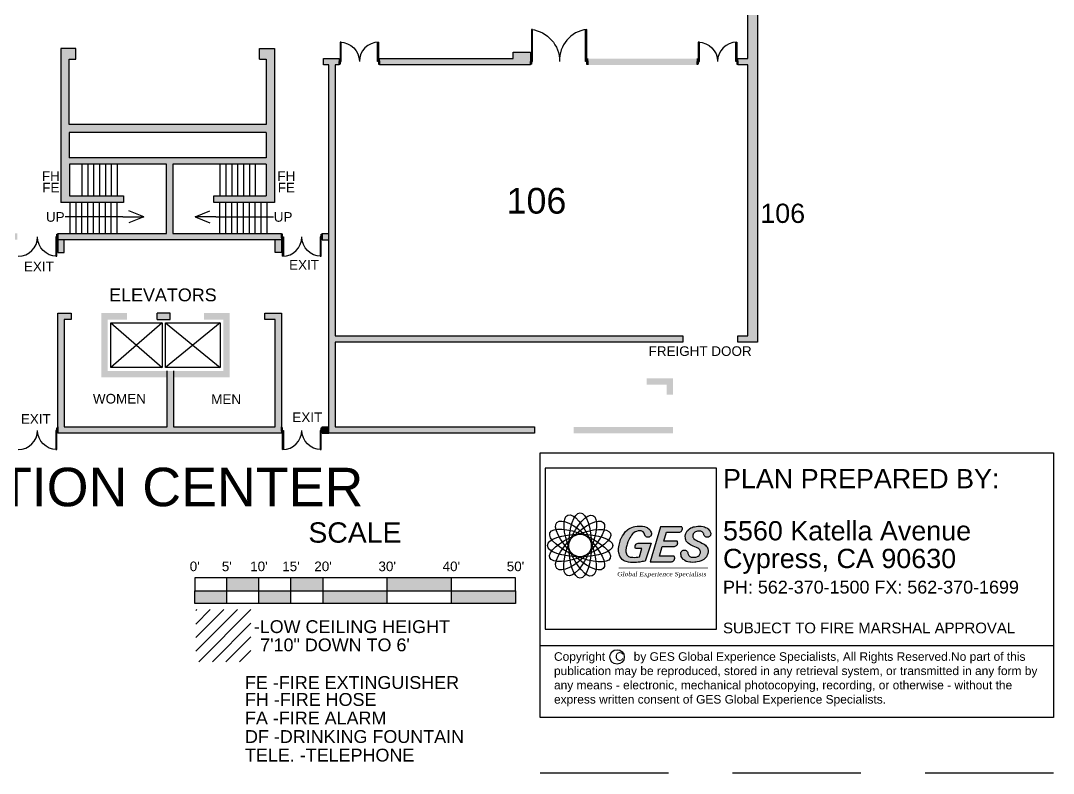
# Model space of a CAD drawing. Header units: inches. Extents: x 3140 to 6112, y 2443 to 6866.
# Drawn here: x 4180 to 6112, y 2443 to 3851 of the extents above; entities that cross this region are included whole.
import ezdxf
from ezdxf.enums import TextEntityAlignment as Align

# ---------------------------------------------------------------- set-up
doc = ezdxf.new("R2010")
doc.units = ezdxf.units.IN
doc.header["$LTSCALE"] = 100
doc.header["$MEASUREMENT"] = 0
doc.linetypes.add('DASHED', pattern=[0.75, 0.5, -0.25])
doc.layers.get('0').update_dxf_attribs({"linetype": 'CONTINUOUS'})
for name, color, linetype in [('bldg_airwall', 53, 'DASHED'), ('bldg_ch2', 201, 'CONTINUOUS'), ('bldg_doors', 9, 'CONTINUOUS'), ('bldg_fire', 240, 'CONTINUOUS'), ('bldg_ges', 94, 'CONTINUOUS'), ('bldg_stairs', 9, 'CONTINUOUS'), ('bldg_text', 94, 'CONTINUOUS'), ('bldg_title', 94, 'CONTINUOUS'), ('bldg_wallint', 9, 'CONTINUOUS'), ('bldg_wallintsol', 9, 'CONTINUOUS')]:
    doc.layers.add(name, color=color, linetype=linetype)
doc.styles.add('bldgtx18', font='ARIAL.TTF', dxfattribs={"height": 18})
doc.styles.add('bldgtx24', font='ARIAL.TTF', dxfattribs={"height": 24})
doc.styles.add('bldgtx36', font='ARIAL.TTF', dxfattribs={"height": 36})
doc.styles.add('bldgtx38', font='ARIAL.TTF', dxfattribs={"height": 38})
doc.styles.add('bldgtx48', font='ARIAL.TTF', dxfattribs={"height": 48})
doc.styles.add('Global', font='georgiai.TTF', dxfattribs={"oblique": 15, "height": 36})
doc.styles.add('showtx24', font='ARIAL.TTF', dxfattribs={"height": 24})
doc.styles.add('showtx48', font='ARIAL.TTF', dxfattribs={"height": 48})
doc.styles.add('showtx60', font='ARIAL.TTF', dxfattribs={"height": 60})

# ---------------------------------------------------------------- blocks, each defined once
blk = doc.blocks.new('ges_scale_ncp')
at = {"linetype": 'Continuous'}
for points in [[(-186.9, -67.8), (-246.9, -67.8), (-246.9, -91.8), (-186.9, -91.8)], [(-66.9, -67.8), (-126.9, -67.8), (-126.9, -91.8), (-66.9, -91.8)], [(173.1, -67.8), (53.1, -67.8), (53.1, -91.8), (173.1, -91.8)], [(-246.9, -91.8), (-306.9, -91.8), (-306.9, -115.8), (-246.9, -115.8)], [(-126.9, -91.8), (-186.9, -91.8), (-186.9, -115.8), (-126.9, -115.8)], [(53.1, -91.8), (-66.9, -91.8), (-66.9, -115.8), (53.1, -115.8)], [(293.1, -91.8), (173.1, -91.8), (173.1, -115.8), (293.1, -115.8)]]:
    blk.add_hatch(color=256, dxfattribs=at).paths.add_polyline_path(points)
for p, q in [((-306.9, -67.8), (-306.9, -91.8)), ((-246.9, -67.8), (-306.9, -67.8)), ((-246.9, -115.8), (-246.9, -67.8)), ((-186.9, -67.8), (-246.9, -67.8)), ((-186.9, -115.8), (-186.9, -67.8)), ((-126.9, -67.8), (-186.9, -67.8)), ((-126.9, -115.8), (-126.9, -67.8)), ((-66.9, -67.8), (-126.9, -67.8)), ((53.1, -67.8), (-66.9, -67.8)), ((-66.9, -115.8), (-66.9, -67.8)), ((53.1, -115.8), (53.1, -67.8)), ((173.1, -67.8), (53.1, -67.8)), ((293.1, -67.8), (173.1, -67.8)), ((173.1, -115.8), (173.1, -67.8)), ((293.1, -91.8), (293.1, -67.8)), ((-306.9, -91.8), (-246.9, -91.8)), ((-306.9, -115.8), (-306.9, -91.8)), ((-246.9, -91.8), (-186.9, -91.8)), ((-186.9, -91.8), (-126.9, -91.8)), ((-126.9, -91.8), (-66.9, -91.8)), ((-66.9, -91.8), (53.1, -91.8)), ((53.1, -91.8), (173.1, -91.8)), ((173.1, -91.8), (293.1, -91.8)), ((293.1, -91.8), (293.1, -115.8)), ((-246.9, -115.8), (-306.9, -115.8)), ((-186.9, -115.8), (-246.9, -115.8)), ((-126.9, -115.8), (-186.9, -115.8)), ((-66.9, -115.8), (-126.9, -115.8)), ((53.1, -115.8), (-66.9, -115.8)), ((173.1, -115.8), (53.1, -115.8)), ((293.1, -115.8), (173.1, -115.8))]:
    blk.add_line(p, q)
for s, height, style, p in [('SCALE', 38, 'bldgtx38', (-7.3, -1.8)), ("0'", 18, 'bldgtx18', (-306.9, -55.1)), ("5'", 18, 'bldgtx18', (-246.9, -55.1)), ("10'", 18, 'bldgtx18', (-186.9, -55.1)), ("15'", 18, 'bldgtx18', (-126.9, -55.1)), ("20'", 18, 'bldgtx18', (-66.9, -55.1)), ("30'", 18, 'bldgtx18', (53.1, -55.1)), ("40'", 18, 'bldgtx18', (173.1, -55.1)), ("50'", 18, 'bldgtx18', (293.1, -55.1))]:
    blk.add_text(s, height=height, dxfattribs=dict(style=style)).set_placement(p, align=Align.CENTER)
blk = doc.blocks.new('Ges_logo1')
for points in [[(196, 445.2), (194.7, 449.3), (192.9, 451.5), (191.2, 452.4), (189, 453.3), (186, 453.5), (183.3, 453.3), (180, 452.5), (177.8, 451.6), (175.4, 449.9), (173.3, 448.2), (171, 445.4), (169.4, 443), (167.8, 440.3), (165.8, 436.4), (164.2, 432.6), (162.8, 428.8), (161.9, 425.9), (161, 422.3), (160.6, 419.9), (160.4, 418.4), (160.4, 417.1), (160.4, 415.6), (160.5, 414.4), (160.7, 412.1), (161.4, 410.3), (162.2, 408.7), (162.9, 407.7), (163.9, 406.7), (165.5, 405.5), (167, 404.8), (168.6, 404.3), (171, 403.9), (173.4, 403.9), (175.7, 403.8), (179.5, 404), (182.7, 404.3), (185.6, 405.1), (190.4, 420.6), (178.6, 420.6), (177.9, 421.7), (177.6, 423), (177.6, 424.7), (177.9, 426), (178.4, 426.7), (179.6, 428.4), (180.5, 429), (181.7, 429.6), (183.2, 430.4), (207.5, 430.4), (196.4, 396.9), (193.6, 396.3), (191, 395.8), (186.7, 395.1), (183.1, 394.6), (180.3, 394.3), (176.3, 394), (173.1, 394), (169, 394.2), (165.5, 394.6), (161.1, 395.9), (158.5, 396.9), (156.1, 398.1), (153.6, 400), (151.6, 402.1), (150.1, 404.3), (149.1, 406), (148.3, 407.7), (147.6, 410.2), (147.1, 412), (146.7, 415.3), (146.6, 417.6), (146.7, 420.1), (147.1, 423.8), (147.6, 426.4), (148.2, 429.1), (149, 431.8), (149.7, 434.4), (150.6, 437), (151.7, 439.7), (152.2, 440.5), (154.3, 444.3), (156.3, 447.4), (158.3, 450.3), (159.9, 451.9), (162.5, 454.4), (164.1, 455.7), (166.1, 457.1), (168.3, 458.3), (171.5, 459.7), (174.5, 460.8), (177.4, 461.5), (181.2, 462), (183.9, 462.3), (187.8, 462.4), (191.5, 462), (195.2, 461.3), (198.2, 460.4), (200, 459.5), (201.7, 458.6), (203.5, 457.1), (204.7, 455.8), (205.8, 454.4), (206.7, 452.8), (207.6, 450.8), (208, 449.2), (208.2, 448), (208.1, 446.7), (207.9, 445.8), (207.5, 444.8), (207.1, 444.3), (206.2, 443.1), (205.6, 442.6), (204.8, 442.1), (204.1, 441.7), (203, 441.5), (201.7, 441.4), (200.6, 441.5), (199.4, 441.7), (198.5, 442.1), (197.6, 442.8), (196.8, 443.5), (196.2, 444.5), (196.1, 445)], [(264.8, 461.1), (225, 461.1), (205.8, 395.4), (245.6, 395.4), (247.1, 395.8), (247.9, 396.2), (249.4, 397.2), (250.2, 398.2), (250.8, 399), (251.2, 399.5), (251.4, 400.3), (251.6, 401), (251.7, 401.7), (251.8, 402.2), (251.7, 402.9), (251.5, 403.9), (251.3, 404.8), (250.9, 405.4), (250.7, 405.9), (223.1, 405.9), (228.4, 424.3), (251.2, 424.3), (252.7, 424.5), (254, 425.1), (254.9, 425.8), (255.8, 426.7), (256.3, 427.3), (256.8, 428.1), (257.2, 429.2), (257.4, 430.7), (257.2, 431.8), (257, 432.7), (256.7, 433.4), (256.3, 434), (231.4, 434), (236.2, 450.7), (260.3, 450.7), (261.4, 451), (262.4, 451.4), (263.6, 452.2), (264.3, 453.1), (265.3, 454.3), (265.9, 455.4), (266.1, 457), (266.1, 458.4), (265.7, 459.6), (265.3, 460.4), (265, 460.8)], [(305.6, 448.3), (305, 449.7), (304, 450.7), (302.8, 451.6), (301.8, 452.1), (300.4, 452.6), (299.1, 453), (296.9, 453), (294.4, 452.9), (292.4, 452.4), (290.4, 451.7), (289.4, 451.1), (288.6, 450.4), (288.1, 449.9), (286.9, 448.7), (286.4, 447.7), (286, 446.8), (285.8, 446), (285.6, 445.2), (285.5, 444), (285.5, 443.2), (285.7, 441.6), (286, 440.8), (286.7, 439.7), (287.8, 438.5), (290.5, 436.7), (293.3, 435.1), (295.1, 434.2), (299.8, 432), (302.7, 430.4), (306.8, 428.2), (309.3, 426.6), (310.8, 425), (312.3, 423.4), (313.2, 421.5), (313.9, 419.7), (314.2, 416.6), (314.1, 414), (313.6, 411.2), (312.9, 409), (311.9, 406.5), (311, 404.9), (309.5, 403), (307.9, 401.4), (306.1, 400), (304, 398.7), (301.1, 397.2), (297.2, 395.9), (293.8, 395.2), (291.4, 394.8), (289.4, 394.7), (285.8, 394.5), (282, 394.6), (279.7, 394.8), (276.3, 395.4), (273.4, 396.4), (270.7, 397.8), (269.3, 398.9), (267.8, 400), (266.7, 401.1), (265, 403.6), (264.1, 405.6), (263.5, 407.8), (263, 410.1), (263.1, 412.3), (264, 414), (265.2, 415.6), (266.3, 416.4), (267.7, 417), (269.5, 417.4), (270.9, 417.2), (272.1, 417), (273.4, 416.5), (274.5, 415.7), (275.1, 415), (275.8, 414.1), (276.1, 413.2), (276.3, 411.9), (276.4, 410.9), (276.7, 409.8), (277.3, 408.5), (278.1, 407.3), (279.1, 406.3), (280.1, 405.7), (281.1, 405.1), (282.6, 404.5), (284, 404.3), (286.6, 404.2), (289.2, 404.2), (291.2, 404.5), (293.1, 404.9), (294.6, 405.5), (295.9, 406.2), (297.2, 407.4), (298.3, 408.5), (299, 409.5), (299.6, 411.1), (299.9, 412.1), (299.9, 413.4), (299.9, 414.7), (299.6, 416), (298.5, 418), (296.7, 419.5), (294.7, 420.8), (292.2, 422.2), (289.2, 423.6), (286.5, 425), (284, 426.2), (281.2, 427.5), (279.2, 428.7), (277.1, 430.3), (275.1, 432.1), (273.4, 434.2), (272.4, 436.4), (271.7, 438.7), (271.6, 439.9), (271.5, 443.7), (272, 446.7), (272.5, 448.3), (273.7, 451.2), (275.1, 453.3), (276.6, 454.9), (277.7, 455.9), (279.1, 457.1), (281.7, 458.8), (284.2, 459.9), (286.5, 460.7), (288.6, 461.1), (291.8, 461.8), (294.8, 462.1), (298.5, 462.1), (301.3, 461.9), (304.7, 461.4), (307.5, 460.7), (309.3, 459.9), (311.5, 458.8), (313.2, 457.9), (314.4, 456.9), (315.7, 455.6), (316.6, 454.4), (317.7, 452.8), (318.3, 451.6), (318.8, 450.2), (319, 448.8), (319.1, 447.8), (319.1, 447), (318.9, 446.2), (318.4, 444.9), (317.8, 444.1), (317.3, 443.6), (316.6, 442.9), (315.7, 442.3), (314.9, 441.9), (313.9, 441.6), (312.6, 441.6), (311.3, 441.6), (310.4, 441.7), (309.1, 442.3), (308, 443.3), (306.9, 444.6), (306.3, 446), (305.9, 447.6)]]:
    blk.add_hatch(color=256).paths.add_polyline_path(points)
for p, q in [((0, 239.3), (960, 239.3)), ((240, 0), (0, 0)), ((600, 0), (360, 0)), ((960, 0), (720, 0))]:
    blk.add_line(p, q)
for points in [[(0, 599.4), (960, 599.4), (960, 104.4), (0, 104.4)], [(9.4, 269.6), (330.2, 269.6), (330.2, 570.5), (9.4, 570.5)], [(196, 445.2), (194.7, 449.3), (192.9, 451.5), (191.2, 452.4), (189, 453.3), (186, 453.5), (183.3, 453.3), (180, 452.5), (177.8, 451.6), (175.4, 449.9), (173.3, 448.2), (171, 445.4), (169.4, 443), (167.8, 440.3), (165.8, 436.4), (164.2, 432.6), (162.8, 428.8), (161.9, 425.9), (161, 422.3), (160.6, 419.9), (160.4, 418.4), (160.4, 417.1), (160.4, 415.6), (160.5, 414.4), (160.7, 412.1), (161.4, 410.3), (162.2, 408.7), (162.9, 407.7), (163.9, 406.7), (165.5, 405.5), (167, 404.8), (168.6, 404.3), (171, 403.9), (173.4, 403.9), (175.7, 403.8), (179.5, 404), (182.7, 404.3), (185.6, 405.1), (190.4, 420.6), (178.6, 420.6), (177.9, 421.7), (177.6, 423), (177.6, 424.7), (177.9, 426), (178.4, 426.7), (179.6, 428.4), (180.5, 429), (181.7, 429.6), (183.2, 430.4), (207.5, 430.4), (196.4, 396.9), (193.6, 396.3), (191, 395.8), (186.7, 395.1), (183.1, 394.6), (180.3, 394.3), (176.3, 394), (173.1, 394), (169, 394.2), (165.5, 394.6), (161.1, 395.9), (158.5, 396.9), (156.1, 398.1), (153.6, 400), (151.6, 402.1), (150.1, 404.3), (149.1, 406), (148.3, 407.7), (147.6, 410.2), (147.1, 412), (146.7, 415.3), (146.6, 417.6), (146.7, 420.1), (147.1, 423.8), (147.6, 426.4), (148.2, 429.1), (149, 431.8), (149.7, 434.4), (150.6, 437), (151.7, 439.7), (152.2, 440.5), (154.3, 444.3), (156.3, 447.4), (158.3, 450.3), (159.9, 451.9), (162.5, 454.4), (164.1, 455.7), (166.1, 457.1), (168.3, 458.3), (171.5, 459.7), (174.5, 460.8), (177.4, 461.5), (181.2, 462), (183.9, 462.3), (187.8, 462.4), (191.5, 462), (195.2, 461.3), (198.2, 460.4), (200, 459.5), (201.7, 458.6), (203.5, 457.1), (204.7, 455.8), (205.8, 454.4), (206.7, 452.8), (207.6, 450.8), (208, 449.2), (208.2, 448), (208.1, 446.7), (207.9, 445.8), (207.5, 444.8), (207.1, 444.3), (206.2, 443.1), (205.6, 442.6), (204.8, 442.1), (204.1, 441.7), (203, 441.5), (201.7, 441.4), (200.6, 441.5), (199.4, 441.7), (198.5, 442.1), (197.6, 442.8), (196.8, 443.5), (196.2, 444.5), (196.1, 445)], [(264.8, 461.1), (225, 461.1), (205.8, 395.4), (245.6, 395.4), (247.1, 395.8), (247.9, 396.2), (249.4, 397.2), (250.2, 398.2), (250.8, 399), (251.2, 399.5), (251.4, 400.3), (251.6, 401), (251.7, 401.7), (251.8, 402.2), (251.7, 402.9), (251.5, 403.9), (251.3, 404.8), (250.9, 405.4), (250.7, 405.9), (223.1, 405.9), (228.4, 424.3), (251.2, 424.3), (252.7, 424.5), (254, 425.1), (254.9, 425.8), (255.8, 426.7), (256.3, 427.3), (256.8, 428.1), (257.2, 429.2), (257.4, 430.7), (257.2, 431.8), (257, 432.7), (256.7, 433.4), (256.3, 434), (231.4, 434), (236.2, 450.7), (260.3, 450.7), (261.4, 451), (262.4, 451.4), (263.6, 452.2), (264.3, 453.1), (265.3, 454.3), (265.9, 455.4), (266.1, 457), (266.1, 458.4), (265.7, 459.6), (265.3, 460.4), (265, 460.8)], [(305.6, 448.3), (305, 449.7), (304, 450.7), (302.8, 451.6), (301.8, 452.1), (300.4, 452.6), (299.1, 453), (296.9, 453), (294.4, 452.9), (292.4, 452.4), (290.4, 451.7), (289.4, 451.1), (288.6, 450.4), (288.1, 449.9), (286.9, 448.7), (286.4, 447.7), (286, 446.8), (285.8, 446), (285.6, 445.2), (285.5, 444), (285.5, 443.2), (285.7, 441.6), (286, 440.8), (286.7, 439.7), (287.8, 438.5), (290.5, 436.7), (293.3, 435.1), (295.1, 434.2), (299.8, 432), (302.7, 430.4), (306.8, 428.2), (309.3, 426.6), (310.8, 425), (312.3, 423.4), (313.2, 421.5), (313.9, 419.7), (314.2, 416.6), (314.1, 414), (313.6, 411.2), (312.9, 409), (311.9, 406.5), (311, 404.9), (309.5, 403), (307.9, 401.4), (306.1, 400), (304, 398.7), (301.1, 397.2), (297.2, 395.9), (293.8, 395.2), (291.4, 394.8), (289.4, 394.7), (285.8, 394.5), (282, 394.6), (279.7, 394.8), (276.3, 395.4), (273.4, 396.4), (270.7, 397.8), (269.3, 398.9), (267.8, 400), (266.7, 401.1), (265, 403.6), (264.1, 405.6), (263.5, 407.8), (263, 410.1), (263.1, 412.3), (264, 414), (265.2, 415.6), (266.3, 416.4), (267.7, 417), (269.5, 417.4), (270.9, 417.2), (272.1, 417), (273.4, 416.5), (274.5, 415.7), (275.1, 415), (275.8, 414.1), (276.1, 413.2), (276.3, 411.9), (276.4, 410.9), (276.7, 409.8), (277.3, 408.5), (278.1, 407.3), (279.1, 406.3), (280.1, 405.7), (281.1, 405.1), (282.6, 404.5), (284, 404.3), (286.6, 404.2), (289.2, 404.2), (291.2, 404.5), (293.1, 404.9), (294.6, 405.5), (295.9, 406.2), (297.2, 407.4), (298.3, 408.5), (299, 409.5), (299.6, 411.1), (299.9, 412.1), (299.9, 413.4), (299.9, 414.7), (299.6, 416), (298.5, 418), (296.7, 419.5), (294.7, 420.8), (292.2, 422.2), (289.2, 423.6), (286.5, 425), (284, 426.2), (281.2, 427.5), (279.2, 428.7), (277.1, 430.3), (275.1, 432.1), (273.4, 434.2), (272.4, 436.4), (271.7, 438.7), (271.6, 439.9), (271.5, 443.7), (272, 446.7), (272.5, 448.3), (273.7, 451.2), (275.1, 453.3), (276.6, 454.9), (277.7, 455.9), (279.1, 457.1), (281.7, 458.8), (284.2, 459.9), (286.5, 460.7), (288.6, 461.1), (291.8, 461.8), (294.8, 462.1), (298.5, 462.1), (301.3, 461.9), (304.7, 461.4), (307.5, 460.7), (309.3, 459.9), (311.5, 458.8), (313.2, 457.9), (314.4, 456.9), (315.7, 455.6), (316.6, 454.4), (317.7, 452.8), (318.3, 451.6), (318.8, 450.2), (319, 448.8), (319.1, 447.8), (319.1, 447), (318.9, 446.2), (318.4, 444.9), (317.8, 444.1), (317.3, 443.6), (316.6, 442.9), (315.7, 442.3), (314.9, 441.9), (313.9, 441.6), (312.6, 441.6), (311.3, 441.6), (310.4, 441.7), (309.1, 442.3), (308, 443.3), (306.9, 444.6), (306.3, 446), (305.9, 447.6)]]:
    blk.add_lwpolyline(points, close=True)
at = {"const_width": 1, "flags": 128}
blk.add_lwpolyline([(147.1, 384), (313.7, 384)], dxfattribs=at)
blk.add_circle((143.9, 217.7), 13.5)
for major_axis in [(-23.9, -56.3), (22.9, -56.8), (0, 61.2), (-43.3, 43.3), (-43.3, 43.3), (-43.3, -43.3), (-61.2, 0), (-61.2, 0), (-56.8, -22.9), (-56.3, 23.9)]:
    blk.add_ellipse((74.7, 426), major_axis=major_axis, ratio=0.343963)
at = {"style": 'showtx48'}
for s, height, p in [('PLAN PREPARED BY:', 36, (342.1, 533)), ('5560 Katella Avenue', 36, (342.1, 435.6)), ('Cypress, CA 90630', 36, (342.1, 383.8)), ('PH: 562-370-1500 FX: 562-370-1699', 24, (342.1, 336.2)), ('SUBJECT TO FIRE MARSHAL APPROVAL', 20, (342.1, 261.8))]:
    blk.add_text(s, height=height, dxfattribs=at).set_placement(p)
at = {"style": 'Global', "oblique": 10, "width": 1.15}
blk.add_text('Global Experience Specialists', height=8, dxfattribs=at).set_placement((227, 372.6), align=Align.MIDDLE_CENTER)
at = {"insert": (25.9, 226.4), "char_height": 16, "width": 922.496, "attachment_point": 1, "style": 'showtx24'}
blk.add_mtext('Copyright   C   by GES Global Experience Specialists, All Rights Reserved.No part of this publication may be reproduced, stored in any retrieval system, or transmitted in any form by any means - electronic, mechanical photocopying, recording, or otherwise - without the express written consent of GES Global Experience Specialists.', dxfattribs=at)

msp = doc.modelspace()

# ---------------------------------------------------------------- hatches: boundary and pattern name
at = {"layer": 'bldg_ch2', "linetype": 'Continuous'}
h = msp.add_hatch(dxfattribs=at)
h.set_pattern_fill('ANSI31', color=256, scale=144, angle=360, style=0)
h.set_pattern_definition([(45, (1696.586, -673.605), (-12.72792, 12.72792), [])])
h.paths.add_polyline_path([(4507.4, 2652), (4610.8, 2652), (4610.8, 2750), (4507.4, 2750)])
at = {"layer": 'bldg_wallintsol'}
for points in [[(5540.3, 4801.9), (5540.3, 4157.3), (5540.4, 4138.4), (5540.3, 4138.4), (5540.3, 4126.4), (5540.4, 4126.4), (5540.3, 3922.5), (5540.3, 3780), (5521.6, 3780), (5521.6, 3768), (5540.3, 3768), (5540.3, 3261.6), (5521.4, 3261.6), (5521.4, 3249.6), (5558.4, 3249.6), (5558.4, 3774), (5558.4, 4813.9), (3370.9, 4813.9), (3370.9, 4353.1), (3370.9, 4277.4), (3296.8, 4277.4), (3296.8, 4252.9), (3370.9, 4252.9), (3370.9, 4233.3), (3382.9, 4233.3), (3382.9, 4270.4), (3392.3, 4270.4), (3392.3, 4276.3), (3392.3, 4282.4), (3382.9, 4282.4), (3382.9, 4347.1), (3382.9, 4801.9)], [(5133.4, 3780), (5133.4, 3792), (5101, 3792), (5101, 3780), (4851.5, 3780), (4851.5, 3768), (5133.4, 3768)], [(4775.5, 3780), (4762.2, 3780), (4746.3, 3780), (4746.3, 3768), (4756.2, 3768), (4756.2, 3255.6), (4756.2, 3079.4), (5141, 3079.4), (5141, 3091.4), (4768.2, 3091.4), (4768.2, 3249.6), (5418.8, 3249.6), (5418.8, 3261.6), (4768.2, 3261.6), (4768.2, 3768), (4775.5, 3768)], [(5445.6, 3780), (5240.7, 3780), (5240.7, 3768), (5445.6, 3768)], [(4667.9, 3091.4), (4667.9, 3304.1), (4636.5, 3304.1), (4636.5, 3292.1), (4655.9, 3292.1), (4655.9, 3091.4), (4465.8, 3091.4), (4465.8, 3184.1), (4453.8, 3184.1), (4453.8, 3091.4), (4261.3, 3091.4), (4261.3, 3292.1), (4274.7, 3292.1), (4274.7, 3304.1), (4249.3, 3304.1), (4249.3, 3089.8), (4249.5, 3089.8), (4249.5, 3079.4), (4459.8, 3079.4), (4667.9, 3079.4)], [(4459.5, 3304.1), (4435, 3304.1), (4435, 3292.1), (4459.5, 3292.1)], [(4756.2, 3091.4), (4743.9, 3091.4), (4743.9, 3079.4), (4756.2, 3079.4)]]:
    msp.add_hatch(color=256, dxfattribs=at).paths.add_polyline_path(points)
h = msp.add_hatch(color=256, dxfattribs=at)
h.paths.add_polyline_path([(4654.9, 3798.9), (4626.9, 3798.9), (4626.9, 3778.9), (4638.9, 3778.9), (4638.9, 3656.9), (4270.9, 3656.9), (4270.9, 3778.9), (4282.9, 3778.9), (4282.9, 3798.9), (4254.9, 3798.9), (4254.9, 3511.1), (4372.1, 3511.1), (4372.1, 3523.1), (4271.4, 3523.1), (4271.4, 3582.6), (4452.9, 3582.6), (4452.9, 3453.1), (4249.5, 3453.1), (4249.5, 3441.1), (4667.9, 3441.1), (4667.9, 3453.1), (4661.9, 3453.1), (4464.9, 3453.1), (4464.9, 3582.6), (4638.9, 3582.6), (4638.9, 3523.1), (4541.3, 3523.1), (4541.3, 3511.1), (4654.9, 3511.1)])
h.paths.add_polyline_path([(4638.9, 3594.6), (4270.9, 3594.6), (4270.9, 3641.5), (4638.9, 3641.5)], flags=16)
h = msp.add_hatch(color=256, dxfattribs=at)
h.paths.add_polyline_path([(4261.5, 3441.1), (4249.5, 3441.1), (4249.5, 3417.1), (4261.5, 3417.1)])
h.paths.add_polyline_path([(4173.5, 3453.1), (4164.4, 3453.1), (4164.4, 3441.1), (4173.5, 3441.1)])
h = msp.add_hatch(color=256, dxfattribs=at)
h.paths.add_polyline_path([(4756.2, 3453.1), (4743.9, 3453.1), (4743.9, 3441.1), (4756.2, 3441.1)])
h.paths.add_polyline_path([(4667.9, 3441.1), (4655.9, 3441.1), (4655.9, 3417.1), (4667.9, 3417.1)])
at = {"layer": 'bldg_wallintsol', "linetype": 'Continuous'}
msp.add_hatch(color=256, dxfattribs=at).paths.add_polyline_path([(4330.9, 3184.1), (4450.9, 3184.1), (4570.9, 3184.1), (4570.9, 3304.1), (4522.9, 3304.1), (4522.9, 3292.1), (4558.9, 3292.1), (4558.9, 3196.1), (4342.9, 3196.1), (4342.9, 3292.1), (4378.9, 3292.1), (4378.9, 3304.1), (4330.9, 3304.1)])
at = {"layer": 'bldg_wallintsol'}
h = msp.add_hatch(color=256, dxfattribs=at)
h.paths.add_polyline_path([(5400.4, 3182.2), (5351.2, 3182.2), (5351.2, 3170.2), (5388.4, 3170.2), (5388.4, 3151.7), (5400.4, 3151.7)])
h.paths.add_polyline_path([(5400.4, 3091.4), (5214.5, 3091.4), (5214.5, 3079.4), (5400.4, 3079.4)])

# ---------------------------------------------------------------- linework, layer by layer
at = {"layer": 'bldg_doors'}
for p, q in [((5137.4, 3834.6), (5135.4, 3834.6)), ((5135.4, 3834.6), (5135.4, 3774.6)), ((5137.4, 3774.6), (5137.4, 3834.6)), ((5236.7, 3774.6), (5236.7, 3834.6)), ((5236.7, 3834.6), (5238.7, 3834.6)), ((5238.7, 3834.6), (5238.7, 3774.6)), ((4779.5, 3810.6), (4777.5, 3810.6)), ((4777.5, 3810.6), (4777.5, 3774.6)), ((4779.5, 3774.6), (4779.5, 3810.6)), ((4847.5, 3774.6), (4847.5, 3810.6)), ((4847.5, 3810.6), (4849.5, 3810.6)), ((4849.5, 3810.6), (4849.5, 3774.6)), ((5449.6, 3810.6), (5447.6, 3810.6)), ((5447.6, 3810.6), (5447.6, 3774.6)), ((5449.6, 3774.6), (5449.6, 3810.6)), ((5517.6, 3774.6), (5517.6, 3810.6)), ((5517.6, 3810.6), (5519.6, 3810.6)), ((5519.6, 3810.6), (5519.6, 3774.6)), ((4775.5, 3769.6), (4775.5, 3774.6)), ((4775.5, 3774.6), (4777.5, 3774.6)), ((4777.5, 3769.6), (4775.5, 3769.6)), ((4777.5, 3774.6), (4777.5, 3769.6)), ((4777.5, 3774.6), (4779.5, 3774.6)), ((4849.5, 3774.6), (4847.5, 3774.6)), ((4851.5, 3774.6), (4849.5, 3774.6)), ((4849.5, 3774.6), (4849.5, 3769.6)), ((4849.5, 3769.6), (4851.5, 3769.6)), ((4851.5, 3769.6), (4851.5, 3774.6)), ((5133.4, 3769.6), (5133.4, 3774.6)), ((5133.4, 3774.6), (5135.4, 3774.6)), ((5135.4, 3769.6), (5133.4, 3769.6)), ((5135.4, 3774.6), (5135.4, 3769.6)), ((5135.4, 3774.6), (5137.4, 3774.6)), ((5238.7, 3774.6), (5236.7, 3774.6)), ((5240.7, 3774.6), (5238.7, 3774.6)), ((5238.7, 3774.6), (5238.7, 3769.6)), ((5238.7, 3769.6), (5240.7, 3769.6)), ((5240.7, 3769.6), (5240.7, 3774.6)), ((5445.6, 3769.6), (5445.6, 3774.6)), ((5445.6, 3774.6), (5447.6, 3774.6)), ((5447.6, 3769.6), (5445.6, 3769.6)), ((5447.6, 3774.6), (5447.6, 3769.6)), ((5447.6, 3774.6), (5449.6, 3774.6)), ((5519.6, 3774.6), (5517.6, 3774.6)), ((5521.6, 3774.6), (5519.6, 3774.6)), ((5519.6, 3774.6), (5519.6, 3769.6)), ((5519.6, 3769.6), (5521.6, 3769.6)), ((5521.6, 3769.6), (5521.6, 3774.6)), ((4247.5, 3446.5), (4245.5, 3446.5)), ((4245.5, 3446.5), (4245.5, 3410.5)), ((4247.5, 3451.5), (4249.5, 3451.5)), ((4247.5, 3446.5), (4247.5, 3451.5)), ((4249.5, 3446.5), (4247.5, 3446.5)), ((4247.5, 3410.5), (4247.5, 3446.5)), ((4249.5, 3451.5), (4249.5, 3446.5)), ((4249.5, 3451.5), (4249.5, 3446.5)), ((4669.9, 3451.5), (4667.9, 3451.5)), ((4667.9, 3451.5), (4667.9, 3446.5)), ((4667.9, 3446.5), (4669.9, 3446.5)), ((4669.9, 3446.5), (4669.9, 3451.5)), ((4669.9, 3446.5), (4671.9, 3446.5)), ((4669.9, 3410.5), (4669.9, 3446.5)), ((4671.9, 3446.5), (4671.9, 3410.5)), ((4741.9, 3446.5), (4739.9, 3446.5)), ((4739.9, 3446.5), (4739.9, 3410.5)), ((4741.9, 3451.5), (4743.9, 3451.5)), ((4741.9, 3446.5), (4741.9, 3451.5)), ((4743.9, 3446.5), (4741.9, 3446.5)), ((4741.9, 3410.5), (4741.9, 3446.5)), ((4743.9, 3451.5), (4743.9, 3446.5)), ((4743.9, 3451.5), (4743.9, 3446.5)), ((4245.5, 3410.5), (4247.5, 3410.5)), ((4671.9, 3410.5), (4669.9, 3410.5)), ((4739.9, 3410.5), (4741.9, 3410.5)), ((4247.5, 3084.8), (4245.5, 3084.8)), ((4245.5, 3084.8), (4245.5, 3048.8)), ((4247.5, 3089.8), (4249.5, 3089.8)), ((4247.5, 3084.8), (4247.5, 3089.8)), ((4249.5, 3084.8), (4247.5, 3084.8)), ((4247.5, 3048.8), (4247.5, 3084.8)), ((4249.5, 3089.8), (4249.5, 3084.8)), ((4249.5, 3089.8), (4249.5, 3084.8)), ((4669.9, 3089.8), (4667.9, 3089.8)), ((4667.9, 3089.8), (4667.9, 3084.8)), ((4667.9, 3084.8), (4669.9, 3084.8)), ((4669.9, 3084.8), (4669.9, 3089.8)), ((4669.9, 3084.8), (4671.9, 3084.8)), ((4669.9, 3048.8), (4669.9, 3084.8)), ((4671.9, 3084.8), (4671.9, 3048.8)), ((4741.9, 3084.8), (4739.9, 3084.8)), ((4739.9, 3084.8), (4739.9, 3048.8)), ((4741.9, 3089.8), (4743.9, 3089.8)), ((4741.9, 3084.8), (4741.9, 3089.8)), ((4743.9, 3084.8), (4741.9, 3084.8)), ((4741.9, 3048.8), (4741.9, 3084.8)), ((4743.9, 3089.8), (4743.9, 3084.8)), ((4743.9, 3089.8), (4743.9, 3084.8)), ((4245.5, 3048.8), (4247.5, 3048.8)), ((4671.9, 3048.8), (4669.9, 3048.8)), ((4739.9, 3048.8), (4741.9, 3048.8))]:
    msp.add_line(p, q, dxfattribs=at)
at = {"layer": 'bldg_doors', "extrusion": (0, 0, -1)}
for centre, radius, start, end in [((-5128, 3774.9), 60.1, 97.0674, 180.3394), ((-4777.5, 3774.6), 36, 90, 180), ((-5447.6, 3774.6), 36, 90, 180), ((-4247.5, 3446.5), 36, 270, 0), ((-4741.9, 3446.5), 36, 270, 0), ((-4247.5, 3084.8), 36, 270, 0), ((-4741.9, 3084.8), 36, 270, 0)]:
    msp.add_arc(centre, radius, start, end, dxfattribs=at)
at = {"layer": 'bldg_doors'}
for centre, radius, start, end in [((5246.2, 3776.9), 58.2, 97.3523, 182.2941), ((4849.5, 3774.6), 36, 90, 180), ((5519.6, 3774.6), 36, 90, 180), ((4175.5, 3446.5), 36, 270, 0), ((4669.9, 3446.5), 36, 270, 0), ((4175.5, 3084.8), 36, 270, 0), ((4669.9, 3084.8), 36, 270, 0)]:
    msp.add_arc(centre, radius, start, end, dxfattribs=at)
at = {"layer": 'bldg_stairs'}
for p, q in [((4294.5, 3582.6), (4294.5, 3523.1)), ((4305.5, 3582.6), (4305.5, 3523.1)), ((4316.5, 3582.6), (4316.5, 3523.1)), ((4327.5, 3582.6), (4327.5, 3523.1)), ((4338.5, 3582.6), (4338.5, 3523.1)), ((4349.5, 3582.6), (4349.5, 3523.1)), ((4360.5, 3582.6), (4360.5, 3523.1)), ((4552.8, 3582.6), (4552.8, 3523.1)), ((4563.8, 3582.6), (4563.8, 3523.1)), ((4574.8, 3582.6), (4574.8, 3523.1)), ((4585.8, 3582.6), (4585.8, 3523.1)), ((4596.8, 3582.6), (4596.8, 3523.1)), ((4607.8, 3582.6), (4607.8, 3523.1)), ((4618.8, 3582.6), (4618.8, 3523.1)), ((4272.5, 3453.1), (4272.5, 3511.1)), ((4283.5, 3453.1), (4283.5, 3511.1)), ((4294.5, 3453.1), (4294.5, 3511.1)), ((4305.5, 3453.1), (4305.5, 3511.1)), ((4316.5, 3453.1), (4316.5, 3511.1)), ((4327.5, 3453.1), (4327.5, 3511.1)), ((4338.5, 3453.1), (4338.5, 3511.1)), ((4349.5, 3453.1), (4349.5, 3511.1)), ((4360.5, 3453.1), (4360.5, 3511.1)), ((4552.8, 3453.1), (4552.8, 3511.1)), ((4563.8, 3453.1), (4563.8, 3511.1)), ((4574.8, 3453.1), (4574.8, 3511.1)), ((4585.8, 3453.1), (4585.8, 3511.1)), ((4596.8, 3453.1), (4596.8, 3511.1)), ((4607.8, 3453.1), (4607.8, 3511.1)), ((4618.8, 3453.1), (4618.8, 3511.1)), ((4629.8, 3453.1), (4629.8, 3511.1)), ((4640.8, 3453.1), (4640.8, 3511.1)), ((4371.3, 3483.9), (4263.3, 3483.9)), ((4371.3, 3483.9), (4410.1, 3483.9)), ((4410.1, 3483.9), (4382.4, 3495)), ((4410.1, 3483.9), (4382.4, 3472.8)), ((4506.1, 3483.9), (4533.8, 3495)), ((4544.9, 3483.9), (4506.1, 3483.9)), ((4506.1, 3483.9), (4533.8, 3472.8)), ((4544.9, 3483.9), (4652.9, 3483.9)), ((4348.9, 3202.1), (4348.9, 3286.1)), ((4348.9, 3286.1), (4444.9, 3286.1)), ((4348.9, 3286.1), (4444.9, 3202.1)), ((4444.9, 3286.1), (4348.9, 3202.1)), ((4444.9, 3286.1), (4444.9, 3202.1)), ((4450.9, 3202.1), (4450.9, 3286.1)), ((4450.9, 3286.1), (4552.9, 3286.1)), ((4450.9, 3286.1), (4552.9, 3202.1)), ((4552.9, 3286.1), (4450.9, 3202.1)), ((4552.9, 3286.1), (4552.9, 3202.1)), ((4444.9, 3202.1), (4348.9, 3202.1)), ((4552.9, 3202.1), (4450.9, 3202.1))]:
    msp.add_line(p, q, dxfattribs=at)
at = {"layer": 'bldg_wallint', "linetype": 'Continuous'}
for p, q in [((5558.4, 4813.9), (5558.4, 3774)), ((5540.3, 3780), (5540.3, 4801.9)), ((4254.9, 3798.9), (4254.9, 3511.1)), ((4282.9, 3798.9), (4254.9, 3798.9)), ((4282.9, 3778.9), (4282.9, 3798.9)), ((4626.9, 3798.9), (4654.9, 3798.9)), ((4626.9, 3778.9), (4626.9, 3798.9)), ((4654.9, 3798.9), (4654.9, 3511.1)), ((5101, 3780), (5101, 3792)), ((5101, 3792), (5133.4, 3792)), ((5133.4, 3792), (5133.4, 3780)), ((4270.9, 3778.9), (4282.9, 3778.9)), ((4270.9, 3656.9), (4270.9, 3778.9)), ((4626.9, 3778.9), (4638.9, 3778.9)), ((4638.9, 3778.9), (4638.9, 3656.9)), ((4746.3, 3768), (4746.3, 3780)), ((4746.3, 3780), (4762.2, 3780)), ((4756.2, 3768), (4746.3, 3768)), ((4756.2, 3255.6), (4756.2, 3768)), ((4762.2, 3780), (4775.5, 3780)), ((4768.2, 3768), (4768.2, 3261.6)), ((4775.5, 3768), (4768.2, 3768)), ((4775.5, 3780), (4775.5, 3768)), ((4775.5, 3780), (4775.5, 3768)), ((4851.5, 3780), (5101, 3780)), ((4851.5, 3768), (4851.5, 3780)), ((4851.5, 3768), (4851.5, 3780)), ((5133.4, 3768), (4851.5, 3768)), ((5133.4, 3780), (5133.4, 3768)), ((5133.4, 3780), (5133.4, 3768)), ((5133.4, 3780), (5133.4, 3768)), ((5240.7, 3768), (5240.7, 3780)), ((5240.7, 3768), (5240.7, 3780)), ((5445.6, 3780), (5445.6, 3768)), ((5521.6, 3780), (5540.3, 3780)), ((5521.6, 3768), (5521.6, 3780)), ((5521.6, 3768), (5521.6, 3780)), ((5540.3, 3768), (5521.6, 3768)), ((5540.3, 3261.6), (5540.3, 3768)), ((5558.4, 3774), (5558.4, 3249.6)), ((4638.9, 3656.9), (4270.9, 3656.9)), ((4638.9, 3641.5), (4270.9, 3641.5)), ((4638.9, 3594.6), (4270.9, 3594.6)), ((4452.9, 3582.6), (4271.4, 3582.6)), ((4452.9, 3453.1), (4452.9, 3582.6)), ((4464.9, 3582.6), (4464.9, 3453.1)), ((4638.9, 3582.6), (4464.9, 3582.6)), ((4271.4, 3523.1), (4372.1, 3523.1)), ((4372.1, 3523.1), (4372.1, 3511.1)), ((4541.3, 3523.1), (4638.9, 3523.1)), ((4541.3, 3511.1), (4541.3, 3523.1)), ((4372.1, 3511.1), (4254.9, 3511.1)), ((4654.9, 3511.1), (4541.3, 3511.1)), ((4249.5, 3453.1), (4249.5, 3441.1)), ((4249.5, 3453.1), (4452.9, 3453.1)), ((4249.5, 3453.1), (4249.5, 3441.1)), ((4667.9, 3441.1), (4249.5, 3441.1)), ((4464.9, 3453.1), (4667.9, 3453.1)), ((4661.9, 3453.1), (4667.9, 3453.1)), ((4667.9, 3453.1), (4667.9, 3441.1)), ((4743.9, 3453.1), (4743.9, 3441.1)), ((4249.3, 3304.1), (4274.7, 3304.1)), ((4249.3, 3079.4), (4249.3, 3304.1)), ((4274.7, 3304.1), (4274.7, 3292.1)), ((4636.5, 3292.1), (4636.5, 3304.1)), ((4636.5, 3304.1), (4667.9, 3304.1)), ((4667.9, 3304.1), (4667.9, 3079.4)), ((4261.3, 3292.1), (4261.3, 3091.4)), ((4274.7, 3292.1), (4261.3, 3292.1)), ((4655.9, 3292.1), (4636.5, 3292.1)), ((4655.9, 3091.4), (4655.9, 3292.1)), ((4756.2, 3079.4), (4756.2, 3255.6)), ((4768.2, 3261.6), (5418.8, 3261.6)), ((4768.2, 3249.6), (4768.2, 3091.4)), ((5418.8, 3249.6), (4768.2, 3249.6)), ((5418.8, 3261.6), (5418.8, 3249.6)), ((5521.4, 3261.6), (5540.3, 3261.6)), ((5521.4, 3249.6), (5521.4, 3261.6)), ((5558.4, 3249.6), (5521.4, 3249.6)), ((4453.8, 3091.4), (4453.8, 3196.1)), ((4465.8, 3196.1), (4465.8, 3091.4)), ((4249.5, 3091.4), (4249.5, 3079.4)), ((4249.5, 3091.4), (4249.5, 3079.4)), ((4261.3, 3091.4), (4453.8, 3091.4)), ((4465.8, 3091.4), (4655.9, 3091.4)), ((4667.9, 3091.4), (4667.9, 3079.4)), ((4743.9, 3091.4), (4743.9, 3079.4)), ((4768.2, 3091.4), (5141, 3091.4)), ((5141, 3091.4), (5141, 3079.4)), ((4459.8, 3079.4), (4249.3, 3079.4)), ((4667.9, 3079.4), (4459.8, 3079.4)), ((5141, 3079.4), (4756.2, 3079.4))]:
    msp.add_line(p, q, dxfattribs=at)
at = {"layer": 'bldg_wallint'}
for p, q in [((4775.5, 3776), (4775.5, 3768)), ((4775.5, 3776), (4775.5, 3768)), ((4851.5, 3768), (4851.5, 3776)), ((4851.5, 3776), (4851.5, 3768)), ((5133.4, 3776), (5133.4, 3768)), ((5133.4, 3776), (5133.4, 3768)), ((5240.7, 3768), (5240.7, 3776)), ((5240.7, 3776), (5240.7, 3768)), ((5445.6, 3776), (5445.6, 3768)), ((5445.6, 3776), (5445.6, 3768)), ((5521.6, 3768), (5521.6, 3776)), ((5521.6, 3776), (5521.6, 3768)), ((4270.9, 3641.5), (4270.9, 3594.6)), ((4638.9, 3641.5), (4638.9, 3594.6)), ((4271.4, 3582.6), (4271.4, 3523.1)), ((4638.9, 3582.6), (4638.9, 3523.1)), ((4249.5, 3453.1), (4249.5, 3441.1)), ((4249.5, 3453.1), (4249.5, 3445.1)), ((4249.5, 3445.1), (4249.5, 3453.1)), ((4249.5, 3441.1), (4249.5, 3417.1)), ((4261.5, 3417.1), (4261.5, 3441.1)), ((4655.9, 3417.1), (4655.9, 3441.1)), ((4667.9, 3453.1), (4667.9, 3441.1)), ((4667.9, 3453.1), (4667.9, 3445.1)), ((4667.9, 3445.1), (4667.9, 3453.1)), ((4667.9, 3441.1), (4667.9, 3417.1)), ((4743.9, 3453.1), (4743.9, 3441.1)), ((4743.9, 3453.1), (4743.9, 3445.1)), ((4743.9, 3445.1), (4743.9, 3453.1)), ((4743.9, 3453.1), (4756.2, 3453.1)), ((4743.9, 3441.1), (4756.2, 3441.1)), ((4249.5, 3417.1), (4261.5, 3417.1)), ((4667.9, 3417.1), (4655.9, 3417.1)), ((4435, 3292.1), (4435, 3304.1)), ((4459.5, 3304.1), (4435, 3304.1)), ((4459.5, 3292.1), (4459.5, 3304.1)), ((4435, 3292.1), (4459.5, 3292.1)), ((4249.5, 3091.4), (4249.5, 3079.4)), ((4249.5, 3091.4), (4249.5, 3083.4)), ((4249.5, 3083.4), (4249.5, 3091.4)), ((4667.9, 3091.4), (4667.9, 3079.4)), ((4667.9, 3091.4), (4667.9, 3083.4)), ((4667.9, 3083.4), (4667.9, 3091.4)), ((4743.9, 3091.4), (4743.9, 3079.4)), ((4743.9, 3091.4), (4743.9, 3083.4)), ((4743.9, 3083.4), (4743.9, 3091.4)), ((4743.9, 3091.4), (4756.2, 3091.4)), ((4743.9, 3079.4), (4756.2, 3079.4))]:
    msp.add_line(p, q, dxfattribs=at)

# ---------------------------------------------------------------- block references
at = {"layer": 'bldg_ges'}
msp.add_blockref('Ges_logo1', (5151.7, 2443.5), dxfattribs=at)
at = {"layer": 'bldg_ges', "linetype": 'Continuous'}
msp.add_blockref('ges_scale_ncp', (4812.5, 2876.6), dxfattribs=at)

# ---------------------------------------------------------------- texts
at = {"layer": 'bldg_airwall', "style": 'bldgtx48'}
msp.add_text('106', height=48, dxfattribs=at).set_placement((5144.8, 3514.1), align=Align.MIDDLE_CENTER)
at = {"layer": 'bldg_ch2', "style": 'bldgtx24'}
for s, p in [('-LOW CEILING HEIGHT', (4616, 2717.8)), ('7\'10" DOWN TO 6\'', (4628, 2683.7))]:
    msp.add_text(s, height=24, dxfattribs=at).set_placement(p, align=Align.MIDDLE_LEFT)
at = {"layer": 'bldg_fire', "style": 'bldgtx18'}
for s, p in [('FH', (4236.4, 3560.3)), ('FH', (4676.9, 3560.3)), ('FE', (4236.4, 3538.7)), ('FE', (4676.9, 3538.7))]:
    msp.add_text(s, height=18, dxfattribs=at).set_placement(p, align=Align.MIDDLE_CENTER)
at = {"layer": 'bldg_fire', "style": 'bldgtx24'}
for s, p in [('FE -FIRE EXTINGUISHER', (4599.6, 2613.3)), ('FH -FIRE HOSE', (4599.6, 2581.6)), ('FA -FIRE ALARM', (4599.6, 2546.9)), ('DF -DRINKING FOUNTAIN', (4599.6, 2512.3)), ('TELE. -TELEPHONE', (4599.6, 2477.6))]:
    msp.add_text(s, height=24, dxfattribs=at).set_placement(p, align=Align.MIDDLE_LEFT)
at = {"layer": 'bldg_text'}
for s, height, style, p in [('106', 36, 'bldgtx36', (5605.4, 3490.7)), ('UP', 18, 'bldgtx18', (4244.7, 3483.9)), ('UP', 18, 'bldgtx18', (4670.9, 3483.9)), ('ELEVATORS', 24, 'bldgtx24', (4446, 3338.1))]:
    msp.add_text(s, height=height, dxfattribs=dict(at, style=style)).set_placement(p, align=Align.MIDDLE_CENTER)
at = {"layer": 'bldg_text', "style": 'bldgtx18'}
for s, p in [('EXIT', (4186.1, 3382.2)), ('EXIT', (4682.1, 3385.2)), ('FREIGHT DOOR', (5354.6, 3224)), ('WOMEN', (4315.1, 3135)), ('MEN', (4536.4, 3134)), ('EXIT', (4180.3, 3097.2)), ('EXIT', (4688.2, 3100.3))]:
    msp.add_text(s, height=18, dxfattribs=at).set_placement(p)
at = {"layer": 'bldg_title', "style": 'showtx60'}
msp.add_text('PASADENA CONVENTION CENTER', height=72, dxfattribs=at).set_placement((3133.3, 2942.9))

doc.saveas('drawing.dxf')
